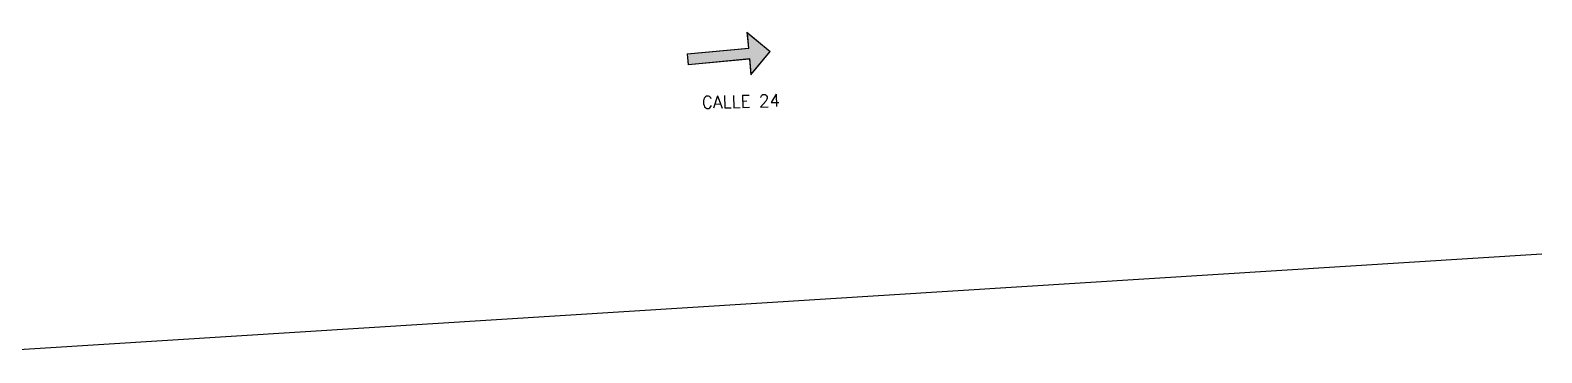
# Model space of a CAD drawing. Header units: millimetres. Extents: x 2056 to 4470, y 1400 to 3101.
# Drawn here: x 2086.5 to 2123.32, y 1501.06 to 1508.93 of the extents above; entities that cross this region are included whole.
import ezdxf

# ---------------------------------------------------------------- set-up
doc = ezdxf.new("R2010")
doc.units = ezdxf.units.MM
for name, color, linetype in [('A-253', 253, 'Continuous'), ('A-ANNO-TEXT', 190, 'Continuous'), ('A-FLOR', 8, 'Continuous')]:
    doc.layers.add(name, color=color, linetype=linetype)
doc.layers.add('A-SEÑALIZACION', color=133, linetype='Continuous', lineweight=5)
doc.styles.add('ROMANS', font='romans')

# ---------------------------------------------------------------- blocks, each defined once
blk = doc.blocks.new('FRECHA')
at = {"layer": 'A-SEÑALIZACION'}
blk.add_hatch(color=255, dxfattribs=at).paths.add_polyline_path([(0, 0), (-0.5, -0.5), (-0.125, -0.5), (-0.125, -2), (0.125, -2), (0.125, -0.5), (0.5, -0.5)])
blk.add_lwpolyline([(-0.135, -0.51), (-0.135, -2.01), (0.135, -2.01), (0.135, -0.51), (0.524, -0.51), (0, 0.014), (-0.524, -0.51)], close=True, dxfattribs=at)
at = {"layer": 'A-SEÑALIZACION', "color": 253}
blk.add_lwpolyline([(-0.125, -0.5), (-0.125, -2), (0.125, -2), (0.125, -0.5), (0.5, -0.5), (0, 0), (-0.5, -0.5)], close=True, dxfattribs=at)
blk = doc.blocks.new('lote')
at = {"layer": 'A-FLOR'}
blk.add_lwpolyline([(38.261, 2.37), (0, 0)], dxfattribs=at)
at = {"layer": 'A-ANNO-TEXT', "style": 'ROMANS'}
blk.add_text('CALLE 24', height=0.3, rotation=1.4568, dxfattribs=at).set_placement((17.813, 5.943, -1.049))

msp = doc.modelspace()

# ---------------------------------------------------------------- block references
at = {"xscale": -1, "rotation": 275.3901840091056}
msp.add_blockref('FRECHA', (2104.516, 1508.409), dxfattribs=at)
at = {"layer": 'A-253', "rotation": 0.05004741709467889}
msp.add_blockref('lote', (2085.059, 1501.062), dxfattribs=at)

doc.saveas('drawing.dxf')
